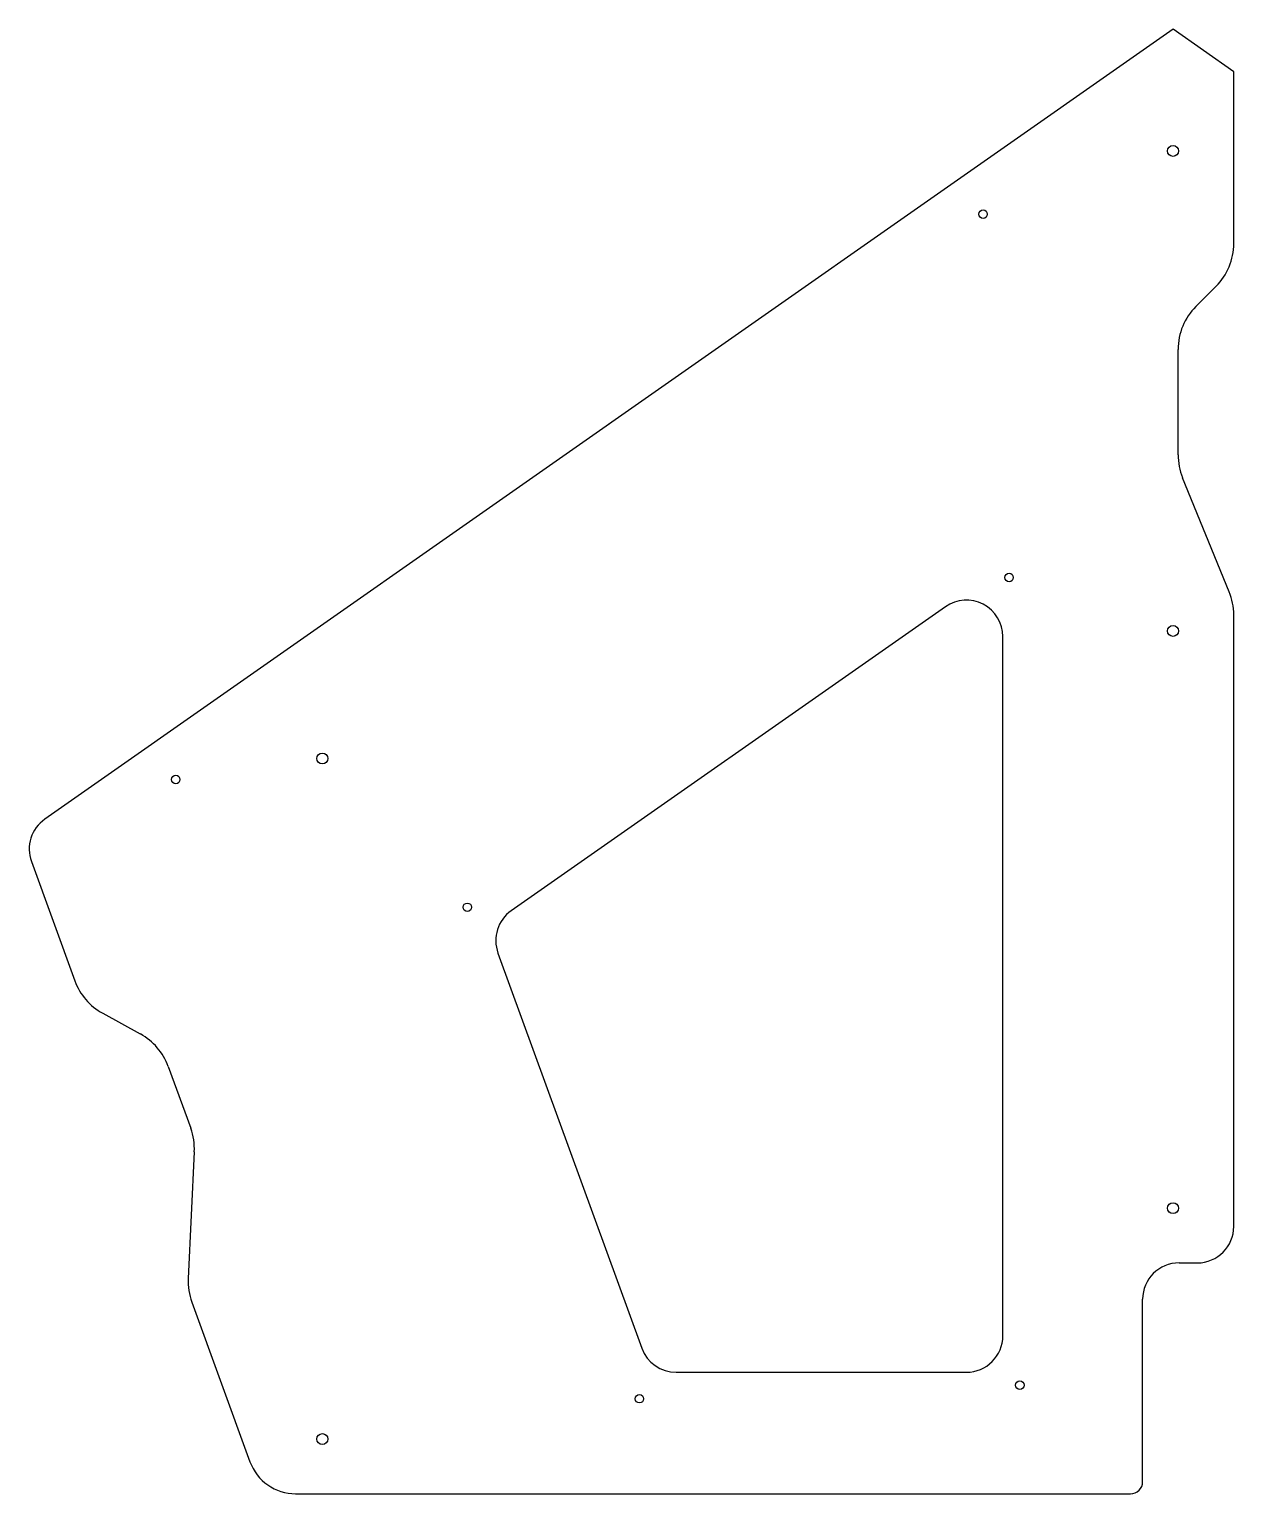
# Model space of a CAD drawing. Header units: millimetres. Extents: x -42908 to -41917, y -1574 to -369.
import ezdxf

# ---------------------------------------------------------------- set-up
doc = ezdxf.new("R2010")
doc.units = ezdxf.units.MM

msp = doc.modelspace()

# ---------------------------------------------------------------- linework, layer by layer
at = {"color": 7, "linetype": 'Continuous', "lineweight": 25}
for p, q in [((-41967, -368.8), (-42895.4, -1018.9)), ((-41917, -403.9), (-41967, -368.8)), ((-41917, -545.1), (-41917, -403.9)), ((-41948.2, -597), (-41931.7, -580.5)), ((-41962.8, -718.9), (-41962.8, -632.3)), ((-41920.7, -831.8), (-41959.1, -737.8)), ((-42154.2, -844), (-42511.5, -1094.1)), ((-41917, -1353.9), (-41917, -850.6)), ((-42107, -1443.9), (-42107, -868.6)), ((-42906.4, -1053.7), (-42870.7, -1151.8)), ((-42522.5, -1129), (-42404.1, -1454.1)), ((-42847.7, -1178.5), (-42816.8, -1195.5)), ((-42793.8, -1222.3), (-42775.3, -1273.1)), ((-42772.4, -1292.6), (-42777.4, -1396.7)), ((-41962, -1383.9), (-41947, -1383.9)), ((-42774.4, -1416.2), (-42726.6, -1547.5)), ((-41992, -1563.9), (-41992, -1413.9)), ((-42375.9, -1473.9), (-42137, -1473.9)), ((-42689, -1573.9), (-42002, -1573.9))]:
    msp.add_line(p, q, dxfattribs=at)
for centre, radius in [((-41967, -468.9), 4.5), ((-42123.3, -521), 3.5), ((-42101.9, -819.9), 3.5), ((-41967, -863.9), 4.5), ((-42667, -968.9), 4.5), ((-42787.7, -986.2), 3.5), ((-42547.7, -1091.3), 3.5), ((-41967, -1338.9), 4.5), ((-42093, -1484.6), 3.5), ((-42406.1, -1495.7), 3.5), ((-42667, -1528.9), 4.5)]:
    msp.add_circle(centre, radius, dxfattribs=at)
for centre, radius, start, end in [((-41967, -545.1), 50, 315, 0), ((-41912.8, -632.3), 50, 135, 180), ((-41912.8, -718.9), 50, 180, 202.2055), ((-42137, -868.6), 30, 0, 125), ((-41967, -850.6), 50, 0, 22.2055), ((-42878.2, -1043.4), 30, 125, 200), ((-42494.3, -1118.7), 30, 125, 200), ((-42823.7, -1134.7), 50, 200, 241.2593), ((-42840.8, -1239.4), 50, 20, 61.2593), ((-42822.3, -1290.2), 50, 357.2466, 20), ((-41947, -1353.9), 30, 270, 360), ((-41962, -1413.9), 30, 90, 180), ((-42727.4, -1399.1), 50, 177.2466, 200), ((-42137, -1443.9), 30, 270, 360), ((-42375.9, -1443.9), 30, 200, 270), ((-42689, -1533.9), 40, 200, 270), ((-42002, -1563.9), 10, 270, 0)]:
    msp.add_arc(centre, radius, start, end, dxfattribs=at)

doc.saveas('drawing.dxf')
